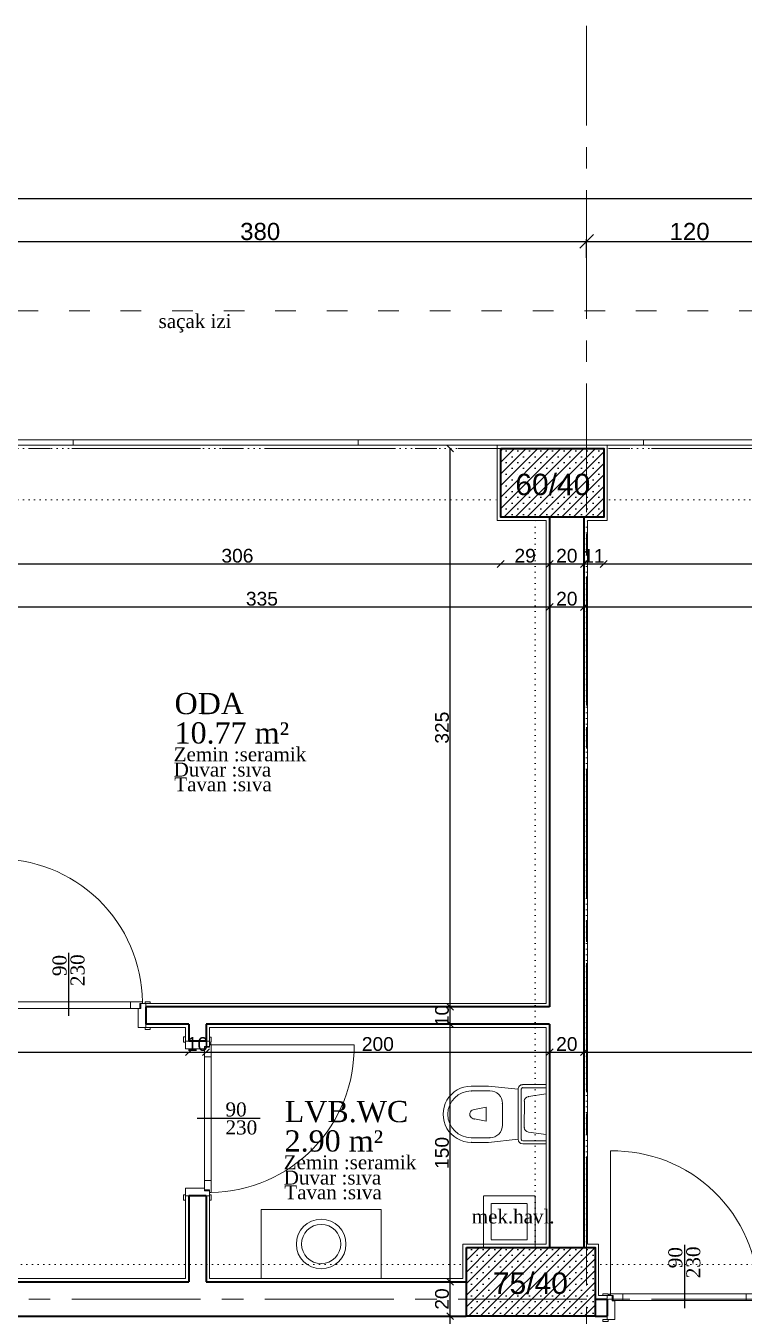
# Model space of a CAD drawing. Header units: centimetres. Extents: x 14449 to 53524, y -19051 to -10746.
# Drawn here: x 35363 to 35781, y -11923 to -11172 of the extents above; entities that cross this region are included whole.
import ezdxf

# ---------------------------------------------------------------- set-up
doc = ezdxf.new("R2010")
doc.units = ezdxf.units.CM
for name, pattern in [('ACAD_ISO03W100', [30, 12, -18]), ('CENTER2', [112.5, 75, -12.5, 12.5, -12.5]), ('DOT2', [3.175, 0, -3.175]), ('HIDDEN', [0.375, 0.25, -0.125])]:
    doc.linetypes.add(name, pattern=pattern)
for name, color, linetype, lineweight in [('BALKON', 43, 'Continuous', 20), ('P-AKS', 255, 'Continuous', 5), ('P-KİRİŞ', 130, 'DOT2', 5), ('P-KOLON', 255, 'Continuous', 35), ('P-TARAMA', 252, 'Continuous', 5), ('P-ÖLÇÜ DIŞ', 245, 'Continuous', 9), ('P-ÖLÇÜ İÇ', 243, 'Continuous', 0), ('rtm-duv tugla', 22, 'Continuous', 35), ('rtm-kapı-ahsap', 35, 'Continuous', 13), ('rtm-mhl-yazı-malzeme', 7, 'Continuous', 13), ('rtm-pen-ahsap', 35, 'Continuous', 13), ('rtm-sıva', 252, 'Continuous', 15), ('rtm-tefris vitrifiye', 9, 'Continuous', 13)]:
    doc.layers.add(name, color=color, linetype=linetype, lineweight=lineweight)
doc.layers.add('Kapi_Pencere', color=7, linetype='Continuous')
doc.styles.add('arial_1_18', font='arial.ttf', dxfattribs={"height": 0.2})
doc.styles.get("Standard").update_dxf_attribs({"font": 'arial.ttf'})
doc.styles.add('ölçü', font='times.ttf', dxfattribs={"height": 10})
doc.dimstyles.new('DIŞ ÖLÇÜ', dxfattribs={"dimtxt": 10, "dimasz": 8, "dimexe": 1.25, "dimexo": 0.625, "dimtad": 1, "dimdec": 0, "dimtxsty": 'Standard', "dimblk": 'OBLIQUE', "dimcen": 2.5, "dimse1": 1, "dimse2": 1, "dimclrd": 256, "dimclrt": 256, "dimadec": 0, "dimazin": 0, "dimtfac": 1, "dimtdec": 0, "dimtmove": 0, "dimatfit": 3, "dimldrblk": 'OBLIQUE', "dimfxl": 1, "dimarcsym": 0})
doc.dimstyles.new('İÇ ÖLÇÜ', dxfattribs={"dimtxt": 8, "dimasz": 4, "dimexe": 1.25, "dimexo": 0.625, "dimtad": 1, "dimdec": 0, "dimtxsty": 'Standard', "dimblk": 'OBLIQUE', "dimcen": 2.5, "dimse1": 1, "dimse2": 1, "dimclrd": 256, "dimclrt": 256, "dimadec": 0, "dimazin": 0, "dimtfac": 1, "dimtdec": 0, "dimtmove": 1, "dimatfit": 3, "dimldrblk": 'OBLIQUE', "dimfxl": 1, "dimarcsym": 0})

# ---------------------------------------------------------------- blocks, each defined once
blk = doc.blocks.new('IKUTGK')
at = {"layer": 'P-KİRİŞ'}
for points in [[(36713.39, -7196.1), (37338.39, -7196.1)], [(37398.39, -7196.1), (37771.88, -7196.1)], [(36713.39, -7226.1), (37338.39, -7226.1)], [(37398.39, -7226.1), (37771.26, -7226.1)], [(37358.39, -7661.1), (37358.39, -7236.1)], [(37388.39, -7661.1), (37388.39, -7236.1)], [(36738.39, -7671.1), (37318.39, -7671.1)], [(37393.39, -7671.1), (37752.02, -7671.1)]]:
    blk.add_lwpolyline(points, dxfattribs=at)
blk = doc.blocks.new('YTHTHTY')
at = {"layer": 'P-TARAMA', "lineweight": -3}
h = blk.add_hatch(dxfattribs=at)
h.set_pattern_fill('SACNCR', color=256, scale=2, style=0)
h.paths.add_polyline_path([(33186.7, -8996.94), (33186.7, -9036.94), (33246.7, -9036.94), (33246.7, -8996.94)])
h = blk.add_hatch(dxfattribs=at)
h.set_pattern_fill('SACNCR', color=256, scale=2, style=0)
h.paths.add_polyline_path([(33241.7, -9461.94), (33166.7, -9461.94), (33166.7, -9501.94), (33241.7, -9501.94)])
at = {"layer": 'P-KOLON', "linetype": 'Continuous'}
for points in [[(33186.7, -8996.94), (33246.7, -8996.94), (33246.7, -9036.94), (33186.7, -9036.94)], [(33166.7, -9461.94), (33241.7, -9461.94), (33241.7, -9501.94), (33166.7, -9501.94)]]:
    blk.add_lwpolyline(points, close=True, dxfattribs=at)
at = {"layer": 'P-KOLON', "linetype": 'Continuous', "style": 'arial_1_18'}
for s, p in [('60/40', (33195.21, -9024.15)), ('75/40', (33182.13, -9488.99))]:
    blk.add_text(s, height=12.5, dxfattribs=at).set_placement(p)
blk = doc.blocks.new('YTUJ7U')
at = {"layer": 'P-AKS', "linetype": 'CENTER2'}
for points in [[(28722.12, -9962.63), (28722.12, -8554.55)], [(25834.86, -8800.51), (29322.56, -8800.51)], [(25834.86, -9295.51), (29322.56, -9295.51)]]:
    blk.add_lwpolyline(points, dxfattribs=at)
blk = doc.blocks.new('KAPI')
at = {"layer": 'rtm-kapı-ahsap'}
for p, q in [((8056.46, 303.27), (8056.46, 217.24)), ((8057.45, 303.27), (8056.46, 303.27)), ((8056.48, 304.69), (8056.48, 307.73)), ((8056.48, 307.73), (8057.45, 307.73)), ((8057.45, 304.69), (8056.48, 304.69)), ((8057.39, 301.77), (8057.39, 303.27)), ((8060.28, 301.77), (8057.39, 301.77)), ((8057.45, 307.73), (8057.45, 304.69)), ((8057.45, 305.26), (8057.45, 302.29)), ((8057.45, 305.26), (8071.45, 305.26)), ((8057.45, 302.29), (8060.42, 302.29)), ((8060.28, 218.74), (8060.28, 301.77)), ((8060.42, 302.29), (8060.42, 300.8)), ((8060.42, 300.8), (8071.45, 300.8)), ((8072.58, 307.78), (8071.45, 307.78)), ((8071.45, 307.78), (8071.45, 304.69)), ((8071.45, 300.8), (8071.45, 305.26)), ((8071.45, 304.69), (8072.58, 304.69)), ((8072.58, 304.69), (8072.58, 307.78)), ((8056.46, 296.2), (8060.28, 296.2)), ((8056.46, 224.31), (8060.28, 224.31)), ((8057.39, 218.74), (8057.39, 217.24)), ((8060.28, 218.74), (8057.39, 218.74)), ((8057.45, 218.23), (8060.42, 218.23)), ((8057.45, 215.26), (8057.45, 218.23)), ((8060.42, 218.23), (8060.42, 219.71)), ((8060.42, 219.71), (8071.45, 219.71)), ((8071.45, 219.71), (8071.45, 215.26)), ((7973.28, 217.24), (8056.46, 217.24)), ((8057.45, 217.24), (8056.46, 217.24)), ((8056.48, 215.82), (8056.48, 212.78)), ((8057.45, 215.82), (8056.48, 215.82)), ((8056.48, 212.78), (8057.45, 212.78)), ((8057.45, 212.78), (8057.45, 215.82)), ((8057.45, 215.26), (8071.45, 215.26)), ((8071.45, 215.82), (8072.58, 215.82)), ((8071.45, 212.73), (8071.45, 215.82)), ((8072.58, 212.73), (8071.45, 212.73)), ((8072.58, 215.82), (8072.58, 212.73))]:
    blk.add_line(p, q, dxfattribs=at)
at = {"layer": 'rtm-kapı-ahsap', "const_width": 0.388}
blk.add_lwpolyline([(8056.86, 216.32, 1), (8056.86, 216.92, 1)], format="xyb", close=True, dxfattribs=at)
at = {"layer": 'rtm-kapı-ahsap'}
blk.add_arc((8057.71, 218.83), 84.45, 90.85375, 181.07615, dxfattribs=at)
blk = doc.blocks.new('WEW')
at = {"layer": 'rtm-tefris vitrifiye'}
for p, q in [((2647.06, 9243.07), (2637.06, 9243.07)), ((2647.06, 9243.07), (2637.06, 9243.07)), ((2637.06, 9240.35), (2647.97, 9240.34)), ((2637.06, 9240.35), (2647.97, 9240.34)), ((2664.33, 9241.25), (2647.06, 9243.07)), ((2664.33, 9241.25), (2647.06, 9243.07)), ((2664.33, 9212.16), (2664.33, 9241.25)), ((2664.33, 9212.16), (2664.33, 9241.25)), ((2666.14, 9212.16), (2666.15, 9241.25)), ((2666.14, 9212.16), (2666.15, 9241.25)), ((2667.06, 9243.98), (2680.7, 9243.97)), ((2667.06, 9243.98), (2680.7, 9243.97)), ((2667.06, 9242.16), (2680.7, 9242.16)), ((2667.06, 9242.16), (2680.7, 9242.16)), ((2670.31, 9237.04), (2680.69, 9238.52)), ((2670.31, 9237.04), (2680.69, 9238.52)), ((2680.69, 9209.43), (2680.7, 9243.97)), ((2680.69, 9209.43), (2680.7, 9243.97)), ((2645.72, 9230.81), (2638.9, 9229.45)), ((2645.72, 9230.81), (2638.9, 9229.45)), ((2645.72, 9222.63), (2645.72, 9230.81)), ((2645.72, 9222.63), (2645.72, 9230.81)), ((2655.24, 9233.07), (2655.24, 9220.34)), ((2655.24, 9233.07), (2655.24, 9220.34)), ((2667.96, 9219.07), (2667.97, 9234.34)), ((2667.96, 9219.07), (2667.97, 9234.34)), ((2638.9, 9224), (2645.72, 9222.63)), ((2638.9, 9224), (2645.72, 9222.63)), ((2680.69, 9214.88), (2670.3, 9216.37)), ((2680.69, 9214.88), (2670.3, 9216.37)), ((2647.96, 9213.07), (2637.05, 9213.08)), ((2647.96, 9213.07), (2637.05, 9213.08)), ((2637.05, 9210.35), (2647.05, 9210.35)), ((2637.05, 9210.35), (2647.05, 9210.35)), ((2647.05, 9210.35), (2664.33, 9212.16)), ((2647.05, 9210.35), (2664.33, 9212.16)), ((2680.69, 9211.25), (2667.05, 9211.25)), ((2680.69, 9211.25), (2667.05, 9211.25)), ((2680.69, 9209.43), (2667.05, 9209.43)), ((2680.69, 9209.43), (2667.05, 9209.43))]:
    blk.add_line(p, q, dxfattribs=at)
at = {"layer": 'rtm-tefris vitrifiye', "extrusion": (0, 0, -1)}
for centre, major_axis, start_param, end_param in [((2637.06, 9226.71), (-11.57, 11.57), 3.927213, 7.068806), ((2637.06, 9226.71), (-11.57, 11.57), 3.927213, 7.068806), ((2637.06, 9226.71), (9.64, 9.64), 2.356417, 5.498009), ((2637.06, 9226.71), (9.64, 9.64), 2.356417, 5.498009), ((2647.97, 9233.07), (-5.14, 5.14), 0.78562, 2.356417), ((2647.97, 9233.07), (-5.14, 5.14), 0.78562, 2.356417), ((2667.06, 9241.25), (-1.93, 1.93), 5.498009, 7.068806), ((2667.06, 9241.25), (-1.93, 1.93), 5.498009, 7.068806), ((2667.06, 9241.25), (-0.643, 0.643), 5.498009, 7.068806), ((2667.06, 9241.25), (-0.643, 0.643), 5.498009, 7.068806), ((2670.69, 9234.34), (1.93, 1.93), 3.927213, 5.356112), ((2670.69, 9234.34), (1.93, 1.93), 3.927213, 5.356112), ((2638.9, 9226.72), (-1.93, 1.93), 3.927213, 7.068806), ((2638.9, 9226.72), (-1.93, 1.93), 3.927213, 7.068806), ((2647.96, 9220.35), (5.14, 5.14), 0.78562, 2.356417), ((2647.96, 9220.35), (5.14, 5.14), 0.78562, 2.356417), ((2670.69, 9219.07), (1.93, 1.93), 2.498314, 3.927213), ((2670.69, 9219.07), (1.93, 1.93), 2.498314, 3.927213), ((2667.05, 9212.16), (1.93, 1.93), 2.356417, 3.927213), ((2667.05, 9212.16), (1.93, 1.93), 2.356417, 3.927213), ((2667.05, 9212.16), (0.643, 0.643), 2.356417, 3.927213), ((2667.05, 9212.16), (0.643, 0.643), 2.356417, 3.927213)]:
    blk.add_ellipse(centre, major_axis=major_axis, ratio=1, start_param=start_param, end_param=end_param, dxfattribs=at)
at = {"layer": 'rtm-tefris vitrifiye'}
for p in [(2637.06, 9240.35), (2637.06, 9240.35), (2667.06, 9243.98), (2667.06, 9243.98), (2667.06, 9242.16), (2667.06, 9242.16), (2670.31, 9237.04), (2670.31, 9237.04), (2655.24, 9233.07), (2655.24, 9233.07), (2638.9, 9224), (2638.9, 9224), (2667.96, 9219.07), (2667.96, 9219.07), (2637.05, 9210.35), (2637.05, 9210.35), (2647.96, 9213.07), (2647.96, 9213.07), (2664.33, 9212.16), (2664.33, 9212.16), (2666.14, 9212.16), (2666.14, 9212.16)]:
    blk.add_point(p, dxfattribs=at)
blk = doc.blocks.new('_Oblique')
at = {"color": 0, "linetype": 'ByBlock', "lineweight": -2}
blk.add_line((-0.5, -0.5), (0.5, 0.5), dxfattribs=at)
blk = doc.blocks.new('*D4773')
at = {"layer": 'Defpoints', "color": 0, "transparency": 16777216}
for p in [(36102.89, -11272.58), (33016.48, -11284.75), (36102.89, -11284.75)]:
    blk.add_point(p, dxfattribs=at)
at = {"layer": 'P-ÖLÇÜ DIŞ', "color": 0, "lineweight": -2, "transparency": 16777216}
for p, q in [((33016.48, -11282.58), (33016.48, -11271.33)), ((36102.89, -11282.58), (36102.89, -11271.33))]:
    blk.add_line(p, q, dxfattribs=at)
at = {"layer": 'P-ÖLÇÜ DIŞ', "lineweight": -2, "transparency": 16777216}
blk.add_line((33016.48, -11272.58), (36102.89, -11272.58), dxfattribs=at)
at = {"layer": 'P-ÖLÇÜ DIŞ', "lineweight": -2, "transparency": 16777216, "xscale": 8, "yscale": 8, "zscale": 8, "rotation": 180}
blk.add_blockref('_Oblique', (33016.48, -11272.58), dxfattribs=at)
at = {"layer": 'P-ÖLÇÜ DIŞ', "lineweight": -2, "transparency": 16777216, "xscale": 8, "yscale": 8, "zscale": 8}
blk.add_blockref('_Oblique', (36102.89, -11272.58), dxfattribs=at)
at = {"layer": 'P-ÖLÇÜ DIŞ', "transparency": 16777216, "insert": (34559.69, -11266.85), "char_height": 10, "attachment_point": 5}
blk.add_mtext('3086', dxfattribs=at)
blk = doc.blocks.new('*D4782')
at = {"layer": 'Defpoints', "color": 0, "transparency": 16777216}
for p in [(35689.39, -11297.58), (35309.39, -11308.89), (35689.39, -11307.72)]:
    blk.add_point(p, dxfattribs=at)
at = {"layer": 'P-ÖLÇÜ DIŞ', "color": 0, "lineweight": -2, "transparency": 16777216}
for p, q in [((35309.39, -11307.58), (35309.39, -11296.33)), ((35689.39, -11307.1), (35689.39, -11296.33))]:
    blk.add_line(p, q, dxfattribs=at)
at = {"layer": 'P-ÖLÇÜ DIŞ', "lineweight": -2, "transparency": 16777216}
blk.add_line((35309.39, -11297.58), (35689.39, -11297.58), dxfattribs=at)
at = {"layer": 'P-ÖLÇÜ DIŞ', "lineweight": -2, "transparency": 16777216, "xscale": 8, "yscale": 8, "zscale": 8, "rotation": 180}
blk.add_blockref('_Oblique', (35309.39, -11297.58), dxfattribs=at)
at = {"layer": 'P-ÖLÇÜ DIŞ', "lineweight": -2, "transparency": 16777216, "xscale": 8, "yscale": 8, "zscale": 8}
blk.add_blockref('_Oblique', (35689.39, -11297.58), dxfattribs=at)
at = {"layer": 'P-ÖLÇÜ DIŞ', "transparency": 16777216, "insert": (35499.39, -11291.85), "char_height": 10, "attachment_point": 5}
blk.add_mtext('380', dxfattribs=at)
blk = doc.blocks.new('*D4783')
at = {"layer": 'Defpoints', "color": 0, "transparency": 16777216}
for p in [(35809.39, -11297.58), (35689.39, -11307.72), (35809.39, -11310.45)]:
    blk.add_point(p, dxfattribs=at)
at = {"layer": 'P-ÖLÇÜ DIŞ', "color": 0, "lineweight": -2, "transparency": 16777216}
for p, q in [((35689.39, -11307.1), (35689.39, -11296.33)), ((35809.39, -11307.58), (35809.39, -11296.33))]:
    blk.add_line(p, q, dxfattribs=at)
at = {"layer": 'P-ÖLÇÜ DIŞ', "lineweight": -2, "transparency": 16777216}
blk.add_line((35689.39, -11297.58), (35809.39, -11297.58), dxfattribs=at)
at = {"layer": 'P-ÖLÇÜ DIŞ', "lineweight": -2, "transparency": 16777216, "xscale": 8, "yscale": 8, "zscale": 8, "rotation": 180}
blk.add_blockref('_Oblique', (35689.39, -11297.58), dxfattribs=at)
at = {"layer": 'P-ÖLÇÜ DIŞ', "lineweight": -2, "transparency": 16777216, "xscale": 8, "yscale": 8, "zscale": 8}
blk.add_blockref('_Oblique', (35809.39, -11297.58), dxfattribs=at)
at = {"layer": 'P-ÖLÇÜ DIŞ', "transparency": 16777216, "insert": (35749.39, -11291.85), "char_height": 10, "attachment_point": 5}
blk.add_mtext('120', dxfattribs=at)
blk = doc.blocks.new('*D4833')
at = {"layer": 'Defpoints', "color": 0, "lineweight": 30, "transparency": 16777216}
for p in [(35332.89, -11485.59), (35639.39, -11485.25), (35639.39, -11485.59)]:
    blk.add_point(p, dxfattribs=at)
at = {"layer": 'P-ÖLÇÜ İÇ', "lineweight": -2, "transparency": 16777216}
blk.add_line((35332.89, -11485.25), (35639.39, -11485.25), dxfattribs=at)
at = {"layer": 'P-ÖLÇÜ İÇ', "lineweight": -2, "transparency": 16777216, "xscale": 4, "yscale": 4, "zscale": 4, "rotation": 180}
blk.add_blockref('_Oblique', (35332.89, -11485.25), dxfattribs=at)
at = {"layer": 'P-ÖLÇÜ İÇ', "lineweight": -2, "transparency": 16777216, "xscale": 4, "yscale": 4, "zscale": 4}
blk.add_blockref('_Oblique', (35639.39, -11485.25), dxfattribs=at)
at = {"layer": 'P-ÖLÇÜ İÇ', "transparency": 16777216, "insert": (35486.14, -11480.54), "char_height": 8, "attachment_point": 5}
blk.add_mtext('306', dxfattribs=at)
blk = doc.blocks.new('*D4834')
at = {"layer": 'Defpoints', "color": 0, "lineweight": 30, "transparency": 16777216}
for p in [(35639.39, -11485.59), (35667.89, -11484.73), (35667.89, -11485.25)]:
    blk.add_point(p, dxfattribs=at)
at = {"layer": 'P-ÖLÇÜ İÇ', "lineweight": -2, "transparency": 16777216}
blk.add_line((35639.39, -11485.25), (35667.89, -11485.25), dxfattribs=at)
at = {"layer": 'P-ÖLÇÜ İÇ', "lineweight": -2, "transparency": 16777216, "xscale": 4, "yscale": 4, "zscale": 4, "rotation": 180}
blk.add_blockref('_Oblique', (35639.39, -11485.25), dxfattribs=at)
at = {"layer": 'P-ÖLÇÜ İÇ', "lineweight": -2, "transparency": 16777216, "xscale": 4, "yscale": 4, "zscale": 4}
blk.add_blockref('_Oblique', (35667.89, -11485.25), dxfattribs=at)
at = {"layer": 'P-ÖLÇÜ İÇ', "transparency": 16777216, "insert": (35653.64, -11480.54), "char_height": 8, "attachment_point": 5}
blk.add_mtext('29', dxfattribs=at)
blk = doc.blocks.new('*D4835')
at = {"layer": 'Defpoints', "color": 0, "lineweight": 30, "transparency": 16777216}
for p in [(35667.89, -11484.73), (35687.89, -11484.15), (35687.89, -11485.25)]:
    blk.add_point(p, dxfattribs=at)
at = {"layer": 'P-ÖLÇÜ İÇ', "lineweight": -2, "transparency": 16777216}
blk.add_line((35667.89, -11485.25), (35687.89, -11485.25), dxfattribs=at)
at = {"layer": 'P-ÖLÇÜ İÇ', "lineweight": -2, "transparency": 16777216, "xscale": 4, "yscale": 4, "zscale": 4, "rotation": 180}
blk.add_blockref('_Oblique', (35667.89, -11485.25), dxfattribs=at)
at = {"layer": 'P-ÖLÇÜ İÇ', "lineweight": -2, "transparency": 16777216, "xscale": 4, "yscale": 4, "zscale": 4}
blk.add_blockref('_Oblique', (35687.89, -11485.25), dxfattribs=at)
at = {"layer": 'P-ÖLÇÜ İÇ', "transparency": 16777216, "insert": (35677.89, -11480.54), "char_height": 8, "attachment_point": 5}
blk.add_mtext('20', dxfattribs=at)
blk = doc.blocks.new('*D4836')
at = {"layer": 'Defpoints', "color": 0, "lineweight": 30, "transparency": 16777216}
for p in [(35687.89, -11484.15), (35699.39, -11485.25), (35699.39, -11486.75)]:
    blk.add_point(p, dxfattribs=at)
at = {"layer": 'P-ÖLÇÜ İÇ', "lineweight": -2, "transparency": 16777216}
blk.add_line((35687.89, -11485.25), (35699.39, -11485.25), dxfattribs=at)
at = {"layer": 'P-ÖLÇÜ İÇ', "lineweight": -2, "transparency": 16777216, "xscale": 4, "yscale": 4, "zscale": 4, "rotation": 180}
blk.add_blockref('_Oblique', (35687.89, -11485.25), dxfattribs=at)
at = {"layer": 'P-ÖLÇÜ İÇ', "lineweight": -2, "transparency": 16777216, "xscale": 4, "yscale": 4, "zscale": 4}
blk.add_blockref('_Oblique', (35699.39, -11485.25), dxfattribs=at)
at = {"layer": 'P-ÖLÇÜ İÇ', "transparency": 16777216, "insert": (35693.64, -11480.61), "char_height": 8, "attachment_point": 5}
blk.add_mtext('11', dxfattribs=at)
blk = doc.blocks.new('*D4837')
at = {"layer": 'Defpoints', "color": 0, "lineweight": 30, "transparency": 16777216}
for p in [(35699.39, -11486.75), (36071.49, -11485.25), (36071.49, -11485.49)]:
    blk.add_point(p, dxfattribs=at)
at = {"layer": 'P-ÖLÇÜ İÇ', "lineweight": -2, "transparency": 16777216}
blk.add_line((35699.39, -11485.25), (36071.49, -11485.25), dxfattribs=at)
at = {"layer": 'P-ÖLÇÜ İÇ', "lineweight": -2, "transparency": 16777216, "xscale": 4, "yscale": 4, "zscale": 4, "rotation": 180}
blk.add_blockref('_Oblique', (35699.39, -11485.25), dxfattribs=at)
at = {"layer": 'P-ÖLÇÜ İÇ', "lineweight": -2, "transparency": 16777216, "xscale": 4, "yscale": 4, "zscale": 4}
blk.add_blockref('_Oblique', (36071.49, -11485.25), dxfattribs=at)
at = {"layer": 'P-ÖLÇÜ İÇ', "transparency": 16777216, "insert": (35885.44, -11480.54), "char_height": 8, "attachment_point": 5}
blk.add_mtext('372', dxfattribs=at)
blk = doc.blocks.new('*D4849')
at = {"layer": 'Defpoints', "color": 0, "lineweight": 30, "transparency": 16777216}
for p in [(35332.89, -11510.27), (35667.89, -11510.27), (35667.89, -11510.27)]:
    blk.add_point(p, dxfattribs=at)
at = {"layer": 'P-ÖLÇÜ İÇ', "lineweight": -2, "transparency": 16777216}
blk.add_line((35332.89, -11510.27), (35667.89, -11510.27), dxfattribs=at)
at = {"layer": 'P-ÖLÇÜ İÇ', "lineweight": -2, "transparency": 16777216, "xscale": 4, "yscale": 4, "zscale": 4, "rotation": 180}
blk.add_blockref('_Oblique', (35332.89, -11510.27), dxfattribs=at)
at = {"layer": 'P-ÖLÇÜ İÇ', "lineweight": -2, "transparency": 16777216, "xscale": 4, "yscale": 4, "zscale": 4}
blk.add_blockref('_Oblique', (35667.89, -11510.27), dxfattribs=at)
at = {"layer": 'P-ÖLÇÜ İÇ', "transparency": 16777216, "insert": (35500.39, -11505.56), "char_height": 8, "attachment_point": 5}
blk.add_mtext('335', dxfattribs=at)
blk = doc.blocks.new('*D4850')
at = {"layer": 'Defpoints', "color": 0, "lineweight": 30, "transparency": 16777216}
for p in [(35667.89, -11510.27), (35687.89, -11510.27), (35687.89, -11510.27)]:
    blk.add_point(p, dxfattribs=at)
at = {"layer": 'P-ÖLÇÜ İÇ', "lineweight": -2, "transparency": 16777216}
blk.add_line((35667.89, -11510.27), (35687.89, -11510.27), dxfattribs=at)
at = {"layer": 'P-ÖLÇÜ İÇ', "lineweight": -2, "transparency": 16777216, "xscale": 4, "yscale": 4, "zscale": 4, "rotation": 180}
blk.add_blockref('_Oblique', (35667.89, -11510.27), dxfattribs=at)
at = {"layer": 'P-ÖLÇÜ İÇ', "lineweight": -2, "transparency": 16777216, "xscale": 4, "yscale": 4, "zscale": 4}
blk.add_blockref('_Oblique', (35687.89, -11510.27), dxfattribs=at)
at = {"layer": 'P-ÖLÇÜ İÇ', "transparency": 16777216, "insert": (35677.89, -11505.56), "char_height": 8, "attachment_point": 5}
blk.add_mtext('20', dxfattribs=at)
blk = doc.blocks.new('*D4851')
at = {"layer": 'Defpoints', "color": 0, "lineweight": 30, "transparency": 16777216}
for p in [(35687.89, -11510.27), (36070.98, -11510.18), (36070.98, -11510.27)]:
    blk.add_point(p, dxfattribs=at)
at = {"layer": 'P-ÖLÇÜ İÇ', "lineweight": -2, "transparency": 16777216}
blk.add_line((35687.89, -11510.27), (36070.98, -11510.27), dxfattribs=at)
at = {"layer": 'P-ÖLÇÜ İÇ', "lineweight": -2, "transparency": 16777216, "xscale": 4, "yscale": 4, "zscale": 4, "rotation": 180}
blk.add_blockref('_Oblique', (35687.89, -11510.27), dxfattribs=at)
at = {"layer": 'P-ÖLÇÜ İÇ', "lineweight": -2, "transparency": 16777216, "xscale": 4, "yscale": 4, "zscale": 4}
blk.add_blockref('_Oblique', (36070.98, -11510.27), dxfattribs=at)
at = {"layer": 'P-ÖLÇÜ İÇ', "transparency": 16777216, "insert": (35879.44, -11505.56), "char_height": 8, "attachment_point": 5}
blk.add_mtext('383', dxfattribs=at)
blk = doc.blocks.new('*D4720')
at = {"layer": 'Defpoints', "color": 0, "lineweight": 30, "transparency": 16777216}
for p in [(34847.89, -11769.76), (35457.89, -11769.41), (35457.89, -11770.64)]:
    blk.add_point(p, dxfattribs=at)
at = {"layer": 'P-ÖLÇÜ İÇ', "lineweight": -2, "transparency": 16777216}
blk.add_line((34847.89, -11769.41), (35457.89, -11769.41), dxfattribs=at)
at = {"layer": 'P-ÖLÇÜ İÇ', "lineweight": -2, "transparency": 16777216, "xscale": 4, "yscale": 4, "zscale": 4, "rotation": 180}
blk.add_blockref('_Oblique', (34847.89, -11769.41), dxfattribs=at)
at = {"layer": 'P-ÖLÇÜ İÇ', "lineweight": -2, "transparency": 16777216, "xscale": 4, "yscale": 4, "zscale": 4}
blk.add_blockref('_Oblique', (35457.89, -11769.41), dxfattribs=at)
at = {"layer": 'P-ÖLÇÜ İÇ', "transparency": 16777216, "insert": (35152.89, -11764.7), "char_height": 8, "attachment_point": 5}
blk.add_mtext('610', dxfattribs=at)
blk = doc.blocks.new('*D4721')
at = {"layer": 'Defpoints', "color": 0, "lineweight": 30, "transparency": 16777216}
for p in [(35457.89, -11770.64), (35467.89, -11769.41), (35467.89, -11769.6)]:
    blk.add_point(p, dxfattribs=at)
at = {"layer": 'P-ÖLÇÜ İÇ', "lineweight": -2, "transparency": 16777216}
blk.add_line((35457.89, -11769.41), (35467.89, -11769.41), dxfattribs=at)
at = {"layer": 'P-ÖLÇÜ İÇ', "lineweight": -2, "transparency": 16777216, "xscale": 4, "yscale": 4, "zscale": 4, "rotation": 180}
blk.add_blockref('_Oblique', (35457.89, -11769.41), dxfattribs=at)
at = {"layer": 'P-ÖLÇÜ İÇ', "lineweight": -2, "transparency": 16777216, "xscale": 4, "yscale": 4, "zscale": 4}
blk.add_blockref('_Oblique', (35467.89, -11769.41), dxfattribs=at)
at = {"layer": 'P-ÖLÇÜ İÇ', "transparency": 16777216, "insert": (35462.89, -11764.7), "char_height": 8, "attachment_point": 5}
blk.add_mtext('10', dxfattribs=at)
blk = doc.blocks.new('*D4879')
at = {"layer": 'Defpoints', "color": 0, "lineweight": 30, "transparency": 16777216}
for p in [(35467.89, -11769.6), (35667.89, -11769.41), (35667.89, -11769.41)]:
    blk.add_point(p, dxfattribs=at)
at = {"layer": 'P-ÖLÇÜ İÇ', "lineweight": -2, "transparency": 16777216}
blk.add_line((35467.89, -11769.41), (35667.89, -11769.41), dxfattribs=at)
at = {"layer": 'P-ÖLÇÜ İÇ', "lineweight": -2, "transparency": 16777216, "xscale": 4, "yscale": 4, "zscale": 4, "rotation": 180}
blk.add_blockref('_Oblique', (35467.89, -11769.41), dxfattribs=at)
at = {"layer": 'P-ÖLÇÜ İÇ', "lineweight": -2, "transparency": 16777216, "xscale": 4, "yscale": 4, "zscale": 4}
blk.add_blockref('_Oblique', (35667.89, -11769.41), dxfattribs=at)
at = {"layer": 'P-ÖLÇÜ İÇ', "transparency": 16777216, "insert": (35567.89, -11764.7), "char_height": 8, "attachment_point": 5}
blk.add_mtext('200', dxfattribs=at)
blk = doc.blocks.new('*D4890')
at = {"layer": 'Defpoints', "color": 0, "lineweight": 30, "transparency": 16777216}
for p in [(35667.89, -11769.41), (35687.89, -11769.41), (35687.89, -11769.41)]:
    blk.add_point(p, dxfattribs=at)
at = {"layer": 'P-ÖLÇÜ İÇ', "lineweight": -2, "transparency": 16777216}
blk.add_line((35667.89, -11769.41), (35687.89, -11769.41), dxfattribs=at)
at = {"layer": 'P-ÖLÇÜ İÇ', "lineweight": -2, "transparency": 16777216, "xscale": 4, "yscale": 4, "zscale": 4, "rotation": 180}
blk.add_blockref('_Oblique', (35667.89, -11769.41), dxfattribs=at)
at = {"layer": 'P-ÖLÇÜ İÇ', "lineweight": -2, "transparency": 16777216, "xscale": 4, "yscale": 4, "zscale": 4}
blk.add_blockref('_Oblique', (35687.89, -11769.41), dxfattribs=at)
at = {"layer": 'P-ÖLÇÜ İÇ', "transparency": 16777216, "insert": (35677.89, -11764.7), "char_height": 8, "attachment_point": 5}
blk.add_mtext('20', dxfattribs=at)
blk = doc.blocks.new('*D4891')
at = {"layer": 'Defpoints', "color": 0, "lineweight": 30, "transparency": 16777216}
for p in [(35687.89, -11769.41), (36080.57, -11769.09), (36080.57, -11769.41)]:
    blk.add_point(p, dxfattribs=at)
at = {"layer": 'P-ÖLÇÜ İÇ', "lineweight": -2, "transparency": 16777216}
blk.add_line((35687.89, -11769.41), (36080.57, -11769.41), dxfattribs=at)
at = {"layer": 'P-ÖLÇÜ İÇ', "lineweight": -2, "transparency": 16777216, "xscale": 4, "yscale": 4, "zscale": 4, "rotation": 180}
blk.add_blockref('_Oblique', (35687.89, -11769.41), dxfattribs=at)
at = {"layer": 'P-ÖLÇÜ İÇ', "lineweight": -2, "transparency": 16777216, "xscale": 4, "yscale": 4, "zscale": 4}
blk.add_blockref('_Oblique', (36080.57, -11769.41), dxfattribs=at)
at = {"layer": 'P-ÖLÇÜ İÇ', "transparency": 16777216, "insert": (35884.23, -11764.7), "char_height": 8, "attachment_point": 5}
blk.add_mtext('393', dxfattribs=at)
blk = doc.blocks.new('*D4742')
at = {"layer": 'Defpoints', "color": 0, "lineweight": 30, "transparency": 16777216}
for p in [(35609.96, -11923.05), (35609.96, -11923.05), (35609.96, -12043.05)]:
    blk.add_point(p, dxfattribs=at)
at = {"layer": 'P-ÖLÇÜ İÇ', "lineweight": -2, "transparency": 16777216}
blk.add_line((35609.96, -12043.05), (35609.96, -11923.05), dxfattribs=at)
at = {"layer": 'P-ÖLÇÜ İÇ', "lineweight": -2, "transparency": 16777216, "xscale": 4, "yscale": 4, "zscale": 4}
for p, rotation in [((35609.96, -11923.05), 90), ((35609.96, -12043.05), 270)]:
    blk.add_blockref('_Oblique', p, dxfattribs=dict(at, rotation=rotation))
at = {"layer": 'P-ÖLÇÜ İÇ', "transparency": 16777216, "insert": (35605.25, -11983.05), "char_height": 8, "attachment_point": 5, "rotation": 90}
blk.add_mtext('120', dxfattribs=at)
blk = doc.blocks.new('*D4743')
at = {"layer": 'Defpoints', "color": 0, "lineweight": 30, "transparency": 16777216}
for p in [(35609.96, -11903.05), (35609.96, -11903.05), (35609.96, -11923.05)]:
    blk.add_point(p, dxfattribs=at)
at = {"layer": 'P-ÖLÇÜ İÇ', "lineweight": -2, "transparency": 16777216}
blk.add_line((35609.96, -11923.05), (35609.96, -11903.05), dxfattribs=at)
at = {"layer": 'P-ÖLÇÜ İÇ', "lineweight": -2, "transparency": 16777216, "xscale": 4, "yscale": 4, "zscale": 4}
for p, rotation in [((35609.96, -11903.05), 90), ((35609.96, -11923.05), 270)]:
    blk.add_blockref('_Oblique', p, dxfattribs=dict(at, rotation=rotation))
at = {"layer": 'P-ÖLÇÜ İÇ', "transparency": 16777216, "insert": (35605.25, -11913.05), "char_height": 8, "attachment_point": 5, "rotation": 90}
blk.add_mtext('20', dxfattribs=at)
blk = doc.blocks.new('*D4744')
at = {"layer": 'Defpoints', "color": 0, "lineweight": 30, "transparency": 16777216}
for p in [(35609.96, -11753.05), (35609.96, -11753.05), (35609.96, -11903.05)]:
    blk.add_point(p, dxfattribs=at)
at = {"layer": 'P-ÖLÇÜ İÇ', "lineweight": -2, "transparency": 16777216}
blk.add_line((35609.96, -11903.05), (35609.96, -11753.05), dxfattribs=at)
at = {"layer": 'P-ÖLÇÜ İÇ', "lineweight": -2, "transparency": 16777216, "xscale": 4, "yscale": 4, "zscale": 4}
for p, rotation in [((35609.96, -11753.05), 90), ((35609.96, -11903.05), 270)]:
    blk.add_blockref('_Oblique', p, dxfattribs=dict(at, rotation=rotation))
at = {"layer": 'P-ÖLÇÜ İÇ', "transparency": 16777216, "insert": (35605.25, -11828.05), "char_height": 8, "attachment_point": 5, "rotation": 90}
blk.add_mtext('150', dxfattribs=at)
blk = doc.blocks.new('*D4745')
at = {"layer": 'Defpoints', "color": 0, "lineweight": 30, "transparency": 16777216}
for p in [(35609.96, -11743.05), (35609.96, -11743.05), (35609.96, -11753.05)]:
    blk.add_point(p, dxfattribs=at)
at = {"layer": 'P-ÖLÇÜ İÇ', "lineweight": -2, "transparency": 16777216}
blk.add_line((35609.96, -11753.05), (35609.96, -11743.05), dxfattribs=at)
at = {"layer": 'P-ÖLÇÜ İÇ', "lineweight": -2, "transparency": 16777216, "xscale": 4, "yscale": 4, "zscale": 4}
for p, rotation in [((35609.96, -11743.05), 90), ((35609.96, -11753.05), 270)]:
    blk.add_blockref('_Oblique', p, dxfattribs=dict(at, rotation=rotation))
at = {"layer": 'P-ÖLÇÜ İÇ', "transparency": 16777216, "insert": (35605.25, -11748.05), "char_height": 8, "attachment_point": 5, "rotation": 90}
blk.add_mtext('10', dxfattribs=at)
blk = doc.blocks.new('*D4746')
at = {"layer": 'Defpoints', "color": 0, "lineweight": 30, "transparency": 16777216}
for p in [(35609.96, -11418.05), (35609.96, -11418.05), (35609.96, -11743.05)]:
    blk.add_point(p, dxfattribs=at)
at = {"layer": 'P-ÖLÇÜ İÇ', "lineweight": -2, "transparency": 16777216}
blk.add_line((35609.96, -11743.05), (35609.96, -11418.05), dxfattribs=at)
at = {"layer": 'P-ÖLÇÜ İÇ', "lineweight": -2, "transparency": 16777216, "xscale": 4, "yscale": 4, "zscale": 4}
for p, rotation in [((35609.96, -11418.05), 90), ((35609.96, -11743.05), 270)]:
    blk.add_blockref('_Oblique', p, dxfattribs=dict(at, rotation=rotation))
at = {"layer": 'P-ÖLÇÜ İÇ', "transparency": 16777216, "insert": (35605.25, -11580.55), "char_height": 8, "attachment_point": 5, "rotation": 90}
blk.add_mtext('325', dxfattribs=at)

msp = doc.modelspace()

# ---------------------------------------------------------------- linework, layer by layer
at = {"layer": 'BALKON', "linetype": 'HIDDEN'}
msp.add_lwpolyline([(35629.39, -11853.05), (35629.39, -11883.05), (35659.39, -11883.05), (35659.39, -11853.05), (35629.39, -11853.05)], dxfattribs=at)
msp.add_lwpolyline([(35633.89, -11857.55), (35633.89, -11878.55), (35654.89, -11878.55), (35654.89, -11857.55)], close=True, dxfattribs=at)
at = {"layer": 'Kapi_Pencere', "linetype": 'Continuous', "lineweight": 25}
for p, q in [((35387.89, -11711.61), (35387.89, -11748.3)), ((35499.34, -11808.05), (35462.65, -11808.05)), ((35746.39, -11881.61), (35746.39, -11918.3))]:
    msp.add_line(p, q, dxfattribs=at)
at = {"layer": 'rtm-duv tugla'}
for p, q in [((35667.89, -11458.05), (35667.89, -11743.05)), ((35687.89, -11458.05), (35687.89, -11883.05)), ((35667.89, -11743.05), (35432.89, -11743.05)), ((35432.89, -11743.05), (35432.89, -11753.05)), ((35457.89, -11753.05), (35432.89, -11753.05)), ((35457.89, -11753.05), (35457.89, -11763.05)), ((35667.89, -11753.05), (35467.89, -11753.05)), ((35467.89, -11753.05), (35467.89, -11763.05)), ((35667.89, -11753.05), (35667.89, -11883.05)), ((35467.89, -11763.05), (35457.89, -11763.05)), ((35457.89, -11853.05), (35457.89, -11903.05)), ((35467.89, -11853.05), (35457.89, -11853.05)), ((35467.89, -11853.05), (35467.89, -11903.05)), ((35039.39, -11903.05), (35457.89, -11903.05)), ((35467.89, -11903.05), (35619.39, -11903.05)), ((35694.39, -11913.05), (35701.39, -11913.05)), ((35701.39, -11913.05), (35701.39, -11923.05)), ((35039.39, -11923.05), (35619.39, -11923.05)), ((35694.39, -11923.05), (35701.39, -11923.05))]:
    msp.add_line(p, q, dxfattribs=at)
at = {"layer": 'rtm-pen-ahsap'}
for p, q in [((35390.48, -11413.05), (35390.48, -11416.05)), ((35556.48, -11413.05), (35556.48, -11416.05)), ((35722.48, -11413.05), (35722.48, -11416.05))]:
    msp.add_line(p, q, dxfattribs=at)
msp.add_lwpolyline([(33066.48, -11416.05), (36052.89, -11416.05), (36052.89, -11413.05), (33066.48, -11413.05), (33066.48, -11416.05)], dxfattribs=at)
at = {"layer": 'rtm-sıva', "linetype": 'ACAD_ISO03W100'}
msp.add_line((33018.16, -11338.05), (36104.59, -11338.05), dxfattribs=at)
at = {"layer": 'rtm-sıva'}
for points in [[(35432.89, -11741.05), (35665.89, -11741.05), (35665.89, -11460.05), (35637.39, -11460.05), (35637.39, -11416.05), (35701.39, -11416.05), (35701.39, -11460.05), (35689.89, -11460.05), (35689.89, -11881.05), (35696.39, -11881.05), (35696.39, -11911.05), (35701.39, -11911.05)], [(35455.89, -11763.05), (35455.89, -11755.05), (35432.89, -11755.05)], [(35469.89, -11853.05), (35469.89, -11901.05), (35617.39, -11901.05), (35617.39, -11881.05), (35665.89, -11881.05), (35665.89, -11755.05), (35469.89, -11755.05), (35469.89, -11760.58)], [(34957.89, -11901.05), (34962.39, -11901.05), (34962.39, -11881.05), (35041.39, -11881.05), (35041.39, -11901.05), (35455.89, -11901.05), (35455.89, -11853.05)]]:
    msp.add_lwpolyline(points, dxfattribs=at)
at = {"layer": 'rtm-tefris vitrifiye'}
msp.add_lwpolyline([(35569.89, -11861.05), (35569.89, -11901.05), (35499.89, -11901.05), (35499.89, -11861.05), (35569.89, -11861.05)], dxfattribs=at)
for radius in [14.43, 11.43]:
    msp.add_circle((35534.89, -11881.05), radius, dxfattribs=at)

# ---------------------------------------------------------------- block references
at = {"layer": 'rtm-kapı-ahsap', "lineweight": 30}
for p, rotation in [((35127.64, -3683.61), 270), ((43527.34, -11547.8), 180), ((35486.14, -3853.61), 270)]:
    msp.add_blockref('KAPI', p, dxfattribs=dict(at, rotation=rotation))
at = {"layer": 'rtm-sıva'}
for name, p in [('YTUJ7U', (6967.28, -2617.54)), ('YTHTHTY', (2452.7, -2421.11)), ('IKUTGK', (-1699, -4221.95))]:
    msp.add_blockref(name, p, dxfattribs=at)
at = {"layer": 'rtm-tefris vitrifiye', "lineweight": 30}
msp.add_blockref('WEW', (32985.2, -21032.26), dxfattribs=at)

# ---------------------------------------------------------------- texts
at = {"layer": 'Kapi_Pencere', "linetype": 'Continuous', "lineweight": 25, "style": 'ölçü'}
for s, rotation, p in [('90', 90.08466, (35386.67, -11725.15)), ('230', 90.08466, (35397.13, -11730.95)), ('90', 359.91534, (35479.17, -11806.81)), ('230', 359.91534, (35479.16, -11817.27)), ('90', 90.08466, (35745.17, -11895.15)), ('230', 90.08466, (35755.63, -11900.95))]:
    msp.add_text(s, height=8.165, rotation=rotation, dxfattribs=at).set_placement(p)
at = {"layer": 'rtm-mhl-yazı-malzeme', "style": 'ölçü'}
for s, height, p in [('saçak izi', 8.1, (35440.24, -11347.98)), ('Zemin :seramik', 8.1003, (35449.04, -11600.09)), ('Duvar :sıva', 8.1003, (35449.04, -11608.98)), ('Tavan :sıva', 8.1003, (35449.35, -11617.56)), ('Zemin :seramik', 8.1003, (35513.11, -11837.54)), ('Duvar :sıva', 8.1003, (35513.11, -11846.42)), ('Tavan :sıva', 8.1003, (35513.42, -11855)), ('mek.havl.', 8.1, (35622.54, -11869.08))]:
    msp.add_text(s, height=height, dxfattribs=at).set_placement(p)
at = {"layer": 'rtm-mhl-yazı-malzeme', "lineweight": 30, "style": 'ölçü'}
for s, p in [('ODA', (35449.55, -11572.69)), ('10.77 m²', (35449.55, -11589.78)), ('LVB.WC', (35513.62, -11810.13)), ('2.90 m²', (35513.62, -11827.23))]:
    msp.add_text(s, height=12.346, dxfattribs=at).set_placement(p)

# ---------------------------------------------------------------- dimensions: what is measured, and where the dimension line sits
at = {"layer": 'P-ÖLÇÜ DIŞ'}
for base, p1, p2, override, picture, middle in [((36102.89, -11272.58), (33016.48, -11284.75), (36102.89, -11284.75), {"dimse1": 0, "dimse2": 0, "dimfxl": 10, "dimfxlon": 1}, '*D4773', (34559.69, -11266.85)), ((35689.39, -11297.58), (35309.39, -11308.89), (35689.39, -11307.72), {"dimse1": 0, "dimse2": 0, "dimtmove": 1, "dimfxl": 10, "dimfxlon": 1}, '*D4782', (35499.39, -11291.85)), ((35809.39, -11297.58), (35689.39, -11307.72), (35809.39, -11310.45), {"dimse1": 0, "dimse2": 0, "dimtmove": 1, "dimfxl": 10, "dimfxlon": 1}, '*D4783', (35749.39, -11291.85))]:
    dim = msp.add_linear_dim(base=base, p1=p1, p2=p2, dimstyle='DIŞ ÖLÇÜ', override=override, dxfattribs=at)
    dim.commit()
    dim.dimension.update_dxf_attribs({"geometry": picture, "text_midpoint": middle})
at = {"layer": 'P-ÖLÇÜ İÇ'}
for base, p1, p2, picture, middle in [((35609.96, -11418.05), (35609.96, -11743.05), (35609.96, -11418.05), '*D4746', (35605.25, -11580.55)), ((35609.96, -11753.05), (35609.96, -11903.05), (35609.96, -11753.05), '*D4744', (35605.25, -11828.05)), ((35609.96, -11903.05), (35609.96, -11923.05), (35609.96, -11903.05), '*D4743', (35605.25, -11913.05)), ((35609.96, -11923.05), (35609.96, -12043.05), (35609.96, -11923.05), '*D4742', (35605.25, -11983.05))]:
    dim = msp.add_linear_dim(base=base, p1=p1, p2=p2, angle=90, dimstyle='İÇ ÖLÇÜ', dxfattribs=at)
    dim.commit()
    dim.dimension.update_dxf_attribs({"geometry": picture, "text_midpoint": middle})
for base, p1, p2, picture, middle in [((35639.394748, -11485.248847), (35332.894749, -11485.592306), (35639.394748, -11485.592306), '*D4833', (35486.144748, -11480.536535)), ((35667.894749, -11485.248847), (35639.394748, -11485.592306), (35667.894749, -11484.725497), '*D4834', (35653.644748, -11480.539264)), ((35687.89, -11485.25), (35667.89, -11484.73), (35687.89, -11484.15), '*D4835', (35677.89, -11480.54)), ((36071.49, -11485.25), (35699.39, -11486.75), (36071.49, -11485.49), '*D4837', (35885.44, -11480.54)), ((35667.89, -11510.27), (35332.89, -11510.27), (35667.89, -11510.27), '*D4849', (35500.39, -11505.56)), ((35687.89, -11510.27), (35667.89, -11510.27), (35687.89, -11510.27), '*D4850', (35677.89, -11505.56)), ((36070.98, -11510.27), (35687.89, -11510.27), (36070.98, -11510.18), '*D4851', (35879.44, -11505.56)), ((35457.89, -11769.41), (34847.89, -11769.76), (35457.89, -11770.64), '*D4720', (35152.89, -11764.7)), ((35667.89, -11769.41), (35467.89, -11769.6), (35667.89, -11769.41), '*D4879', (35567.89, -11764.7)), ((35687.89, -11769.41), (35667.89, -11769.41), (35687.89, -11769.41), '*D4890', (35677.89, -11764.7)), ((36080.57, -11769.41), (35687.89, -11769.41), (36080.57, -11769.09), '*D4891', (35884.23, -11764.7))]:
    dim = msp.add_linear_dim(base=base, p1=p1, p2=p2, dimstyle='İÇ ÖLÇÜ', dxfattribs=at)
    dim.commit()
    dim.dimension.update_dxf_attribs({"geometry": picture, "text_midpoint": middle})
for base, p1, p2, picture, middle in [((35699.394748, -11485.248847), (35687.894749, -11484.147667), (35699.394748, -11486.747998), '*D4836', (35693.644748, -11485.248847)), ((35467.89, -11769.41), (35457.89, -11770.64), (35467.89, -11769.6), '*D4721', (35462.89, -11769.41))]:
    dim = msp.add_linear_dim(base=base, p1=p1, p2=p2, dimstyle='İÇ ÖLÇÜ', dxfattribs=at)
    dim.commit()
    dim.dimension.update_dxf_attribs({"geometry": picture, "text_midpoint": middle, "dimtype": 160})
dim = msp.add_linear_dim(base=(35609.96, -11743.05), p1=(35609.96, -11753.05), p2=(35609.96, -11743.05), angle=90, dimstyle='İÇ ÖLÇÜ', dxfattribs=at)
dim.commit()
dim.dimension.update_dxf_attribs({"geometry": '*D4745', "text_midpoint": (35609.96, -11748.05), "dimtype": 160})

doc.saveas('drawing.dxf')
